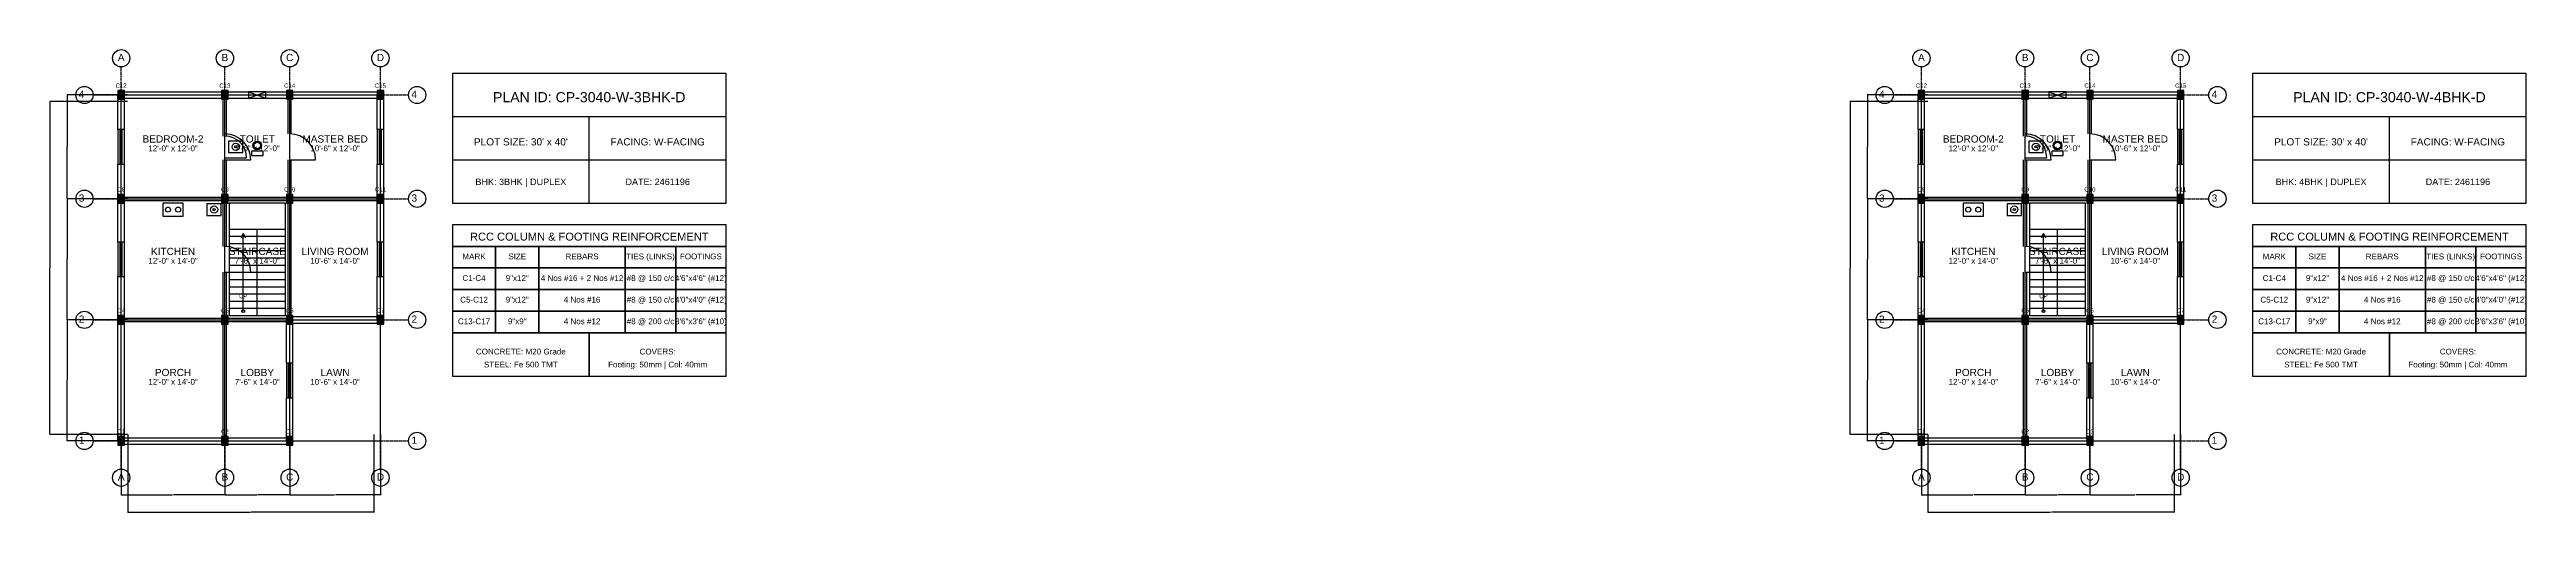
# Model space of a CAD drawing. Header units: inches. Extents: x -134 to 23580, y -99 to 23207.
# Drawn here: x 19900 to 23340, y 2401 to 3043 of the extents above; entities that cross this region are included whole.
import ezdxf
from ezdxf.enums import TextEntityAlignment as Align

# ---------------------------------------------------------------- set-up
doc = ezdxf.new("R2010")
doc.units = ezdxf.units.IN
doc.header["$MEASUREMENT"] = 0
doc.linetypes.add('CENTER', pattern=[2, 1.25, -0.25, 0.25, -0.25])
for name, color, linetype in [('A-COL-HATCH', 251, 'Continuous'), ('A-COLUMN', 1, 'Continuous'), ('A-DIM', 5, 'Continuous'), ('A-DOOR', 30, 'Continuous'), ('A-FIXTURE', 8, 'Continuous'), ('A-STAIR', 6, 'Continuous'), ('A-TEXT', 2, 'Continuous'), ('A-WALL-EXT', 7, 'Continuous'), ('A-WALL-INT', 9, 'Continuous'), ('A-WINDOW', 4, 'Continuous'), ('S-BEAM-FRAMING', 2, 'Continuous'), ('S-BUBBLE', 4, 'Continuous'), ('S-GRID-CENTER', 8, 'CENTER'), ('S-TABLE', 7, 'Continuous'), ('S-TEXT', 3, 'Continuous')]:
    doc.layers.add(name, color=color, linetype=linetype)
doc.styles.get("Standard").update_dxf_attribs({"font": 'arial.ttf'})
doc.dimstyles.get("Standard").update_dxf_attribs({"dimtxt": 0.18, "dimasz": 0.18, "dimexe": 0.18, "dimexo": 0.0625, "dimgap": 0.09, "dimtad": 0, "dimtih": 1, "dimtoh": 1, "dimdec": 4, "dimzin": 0, "dimdsep": 46, "dimtxsty": 'Standard', "dimcen": 0.09, "dimadec": 0, "dimazin": 0, "dimtfac": 1, "dimtdec": 4, "dimtofl": 0, "dimtmove": 0, "dimatfit": 3, "dimfxl": 1, "dimtolj": 1, "dimtzin": 0, "dimarcsym": 0})

# ---------------------------------------------------------------- blocks, each defined once
blk = doc.blocks.new('*D195')
at = {"layer": 'A-DIM', "color": 0, "lineweight": -2, "transparency": 16777216}
for p, q in [((20000, 2508.9), (20000, 2424.8)), ((20144, 2508.9), (20144, 2424.8)), ((20000.2, 2425), (20071.4, 2425)), ((20143.8, 2425), (20072.6, 2425))]:
    blk.add_line(p, q, dxfattribs=at)
at = {"layer": 'A-DIM', "color": 0, "transparency": 16777216}
for points in [[(20000.2, 2425), (20000.2, 2425), (20000, 2425)], [(20143.8, 2425), (20143.8, 2425), (20144, 2425)]]:
    blk.add_solid(points, dxfattribs=at)
at = {"layer": 'Defpoints', "color": 0, "transparency": 16777216}
for p in [(20000, 2509), (20144, 2509), (20144, 2425)]:
    blk.add_point(p, dxfattribs=at)
at = {"layer": 'A-DIM', "color": 0, "transparency": 16777216, "insert": (20072, 2425), "char_height": 0.18, "attachment_point": 5}
blk.add_mtext('\\A1;144.0000', dxfattribs=at)
blk = doc.blocks.new('*D196')
at = {"layer": 'A-DIM', "color": 0, "lineweight": -2, "transparency": 16777216}
for p, q in [((20144, 2508.9), (20144, 2424.8)), ((20234, 2508.9), (20234, 2424.8)), ((20144.2, 2425), (20188.5, 2425)), ((20233.8, 2425), (20189.5, 2425))]:
    blk.add_line(p, q, dxfattribs=at)
at = {"layer": 'A-DIM', "color": 0, "transparency": 16777216}
for points in [[(20144.2, 2425), (20144.2, 2425), (20144, 2425)], [(20233.8, 2425), (20233.8, 2425), (20234, 2425)]]:
    blk.add_solid(points, dxfattribs=at)
at = {"layer": 'Defpoints', "color": 0, "transparency": 16777216}
for p in [(20144, 2509), (20234, 2509), (20234, 2425)]:
    blk.add_point(p, dxfattribs=at)
at = {"layer": 'A-DIM', "color": 0, "transparency": 16777216, "insert": (20189, 2425), "char_height": 0.18, "attachment_point": 5}
blk.add_mtext('\\A1;90.0000', dxfattribs=at)
blk = doc.blocks.new('*D197')
at = {"layer": 'A-DIM', "color": 0, "lineweight": -2, "transparency": 16777216}
for p, q in [((20234, 2508.9), (20234, 2424.8)), ((20360, 2508.9), (20360, 2424.8)), ((20234.2, 2425), (20296.4, 2425)), ((20359.8, 2425), (20297.6, 2425))]:
    blk.add_line(p, q, dxfattribs=at)
at = {"layer": 'A-DIM', "color": 0, "transparency": 16777216}
for points in [[(20234.2, 2425), (20234.2, 2425), (20234, 2425)], [(20359.8, 2425), (20359.8, 2425), (20360, 2425)]]:
    blk.add_solid(points, dxfattribs=at)
at = {"layer": 'Defpoints', "color": 0, "transparency": 16777216}
for p in [(20234, 2509), (20360, 2509), (20360, 2425)]:
    blk.add_point(p, dxfattribs=at)
at = {"layer": 'A-DIM', "color": 0, "transparency": 16777216, "insert": (20297, 2425), "char_height": 0.18, "attachment_point": 5}
blk.add_mtext('\\A1;126.0000', dxfattribs=at)
blk = doc.blocks.new('*D198')
at = {"layer": 'A-DIM', "color": 0, "lineweight": -2, "transparency": 16777216}
for p, q in [((20009, 2508.9), (20009, 2400.8)), ((20351, 2508.9), (20351, 2400.8)), ((20009.2, 2401), (20179.4, 2401)), ((20350.8, 2401), (20180.6, 2401))]:
    blk.add_line(p, q, dxfattribs=at)
at = {"layer": 'A-DIM', "color": 0, "transparency": 16777216}
for points in [[(20009.2, 2401), (20009.2, 2401), (20009, 2401)], [(20350.8, 2401), (20350.8, 2401), (20351, 2401)]]:
    blk.add_solid(points, dxfattribs=at)
at = {"layer": 'Defpoints', "color": 0, "transparency": 16777216}
for p in [(20009, 2509), (20351, 2509), (20351, 2401)]:
    blk.add_point(p, dxfattribs=at)
at = {"layer": 'A-DIM', "color": 0, "transparency": 16777216, "insert": (20180, 2401), "char_height": 0.18, "attachment_point": 5}
blk.add_mtext('\\A1;342.0000', dxfattribs=at)
blk = doc.blocks.new('*D199')
at = {"layer": 'A-DIM', "color": 0, "lineweight": -2, "transparency": 16777216}
for p, q in [((20008.9, 2668), (19924.8, 2668)), ((19925, 2667.8), (19925, 2584.2)), ((19925, 2500.2), (19925, 2583.8)), ((20008.9, 2500), (19924.8, 2500))]:
    blk.add_line(p, q, dxfattribs=at)
at = {"layer": 'A-DIM', "color": 0, "transparency": 16777216}
for points in [[(19925, 2667.8), (19925, 2667.8), (19925, 2668)], [(19925, 2500.2), (19925, 2500.2), (19925, 2500)]]:
    blk.add_solid(points, dxfattribs=at)
at = {"layer": 'Defpoints', "color": 0, "transparency": 16777216}
for p in [(19925, 2668), (20009, 2668), (20009, 2500)]:
    blk.add_point(p, dxfattribs=at)
at = {"layer": 'A-DIM', "color": 0, "transparency": 16777216, "insert": (19925, 2584), "char_height": 0.18, "attachment_point": 5}
blk.add_mtext('\\A1;168.0000', dxfattribs=at)
blk = doc.blocks.new('*D200')
at = {"layer": 'A-DIM', "color": 0, "lineweight": -2, "transparency": 16777216}
for p, q in [((20008.9, 2836), (19924.8, 2836)), ((19925, 2835.8), (19925, 2752.2)), ((19925, 2668.2), (19925, 2751.8)), ((20008.9, 2668), (19924.8, 2668))]:
    blk.add_line(p, q, dxfattribs=at)
at = {"layer": 'A-DIM', "color": 0, "transparency": 16777216}
for points in [[(19925, 2835.8), (19925, 2835.8), (19925, 2836)], [(19925, 2668.2), (19925, 2668.2), (19925, 2668)]]:
    blk.add_solid(points, dxfattribs=at)
at = {"layer": 'Defpoints', "color": 0, "transparency": 16777216}
for p in [(19925, 2836), (20009, 2836), (20009, 2668)]:
    blk.add_point(p, dxfattribs=at)
at = {"layer": 'A-DIM', "color": 0, "transparency": 16777216, "insert": (19925, 2752), "char_height": 0.18, "attachment_point": 5}
blk.add_mtext('\\A1;168.0000', dxfattribs=at)
blk = doc.blocks.new('*D201')
at = {"layer": 'A-DIM', "color": 0, "lineweight": -2, "transparency": 16777216}
for p, q in [((20008.9, 2980), (19924.8, 2980)), ((19925, 2979.8), (19925, 2908.2)), ((19925, 2836.2), (19925, 2907.8)), ((20008.9, 2836), (19924.8, 2836))]:
    blk.add_line(p, q, dxfattribs=at)
at = {"layer": 'A-DIM', "color": 0, "transparency": 16777216}
for points in [[(19925, 2979.8), (19925, 2979.8), (19925, 2980)], [(19925, 2836.2), (19925, 2836.2), (19925, 2836)]]:
    blk.add_solid(points, dxfattribs=at)
at = {"layer": 'Defpoints', "color": 0, "transparency": 16777216}
for p in [(19925, 2980), (20009, 2980), (20009, 2836)]:
    blk.add_point(p, dxfattribs=at)
at = {"layer": 'A-DIM', "color": 0, "transparency": 16777216, "insert": (19925, 2908), "char_height": 0.18, "attachment_point": 5}
blk.add_mtext('\\A1;144.0000', dxfattribs=at)
blk = doc.blocks.new('*D202')
at = {"layer": 'A-DIM', "color": 0, "lineweight": -2, "transparency": 16777216}
for p, q in [((20008.9, 2971), (19900.8, 2971)), ((19901, 2970.8), (19901, 2740.2)), ((19901, 2509.2), (19901, 2739.8)), ((20008.9, 2509), (19900.8, 2509))]:
    blk.add_line(p, q, dxfattribs=at)
at = {"layer": 'A-DIM', "color": 0, "transparency": 16777216}
for points in [[(19901, 2970.8), (19901, 2970.8), (19901, 2971)], [(19901, 2509.2), (19901, 2509.2), (19901, 2509)]]:
    blk.add_solid(points, dxfattribs=at)
at = {"layer": 'Defpoints', "color": 0, "transparency": 16777216}
for p in [(19901, 2971), (20009, 2971), (20009, 2509)]:
    blk.add_point(p, dxfattribs=at)
at = {"layer": 'A-DIM', "color": 0, "transparency": 16777216, "insert": (19901, 2740), "char_height": 0.18, "attachment_point": 5}
blk.add_mtext('\\A1;462.0000', dxfattribs=at)
blk = doc.blocks.new('*D203')
at = {"layer": 'A-DIM', "color": 0, "lineweight": -2, "transparency": 16777216}
for p, q in [((22500, 2508.9), (22500, 2424.8)), ((22644, 2508.9), (22644, 2424.8)), ((22500.2, 2425), (22571.4, 2425)), ((22643.8, 2425), (22572.6, 2425))]:
    blk.add_line(p, q, dxfattribs=at)
at = {"layer": 'A-DIM', "color": 0, "transparency": 16777216}
for points in [[(22500.2, 2425), (22500.2, 2425), (22500, 2425)], [(22643.8, 2425), (22643.8, 2425), (22644, 2425)]]:
    blk.add_solid(points, dxfattribs=at)
at = {"layer": 'Defpoints', "color": 0, "transparency": 16777216}
for p in [(22500, 2509), (22644, 2509), (22644, 2425)]:
    blk.add_point(p, dxfattribs=at)
at = {"layer": 'A-DIM', "color": 0, "transparency": 16777216, "insert": (22572, 2425), "char_height": 0.18, "attachment_point": 5}
blk.add_mtext('\\A1;144.0000', dxfattribs=at)
blk = doc.blocks.new('*D204')
at = {"layer": 'A-DIM', "color": 0, "lineweight": -2, "transparency": 16777216}
for p, q in [((22644, 2508.9), (22644, 2424.8)), ((22734, 2508.9), (22734, 2424.8)), ((22644.2, 2425), (22688.5, 2425)), ((22733.8, 2425), (22689.5, 2425))]:
    blk.add_line(p, q, dxfattribs=at)
at = {"layer": 'A-DIM', "color": 0, "transparency": 16777216}
for points in [[(22644.2, 2425), (22644.2, 2425), (22644, 2425)], [(22733.8, 2425), (22733.8, 2425), (22734, 2425)]]:
    blk.add_solid(points, dxfattribs=at)
at = {"layer": 'Defpoints', "color": 0, "transparency": 16777216}
for p in [(22644, 2509), (22734, 2509), (22734, 2425)]:
    blk.add_point(p, dxfattribs=at)
at = {"layer": 'A-DIM', "color": 0, "transparency": 16777216, "insert": (22689, 2425), "char_height": 0.18, "attachment_point": 5}
blk.add_mtext('\\A1;90.0000', dxfattribs=at)
blk = doc.blocks.new('*D205')
at = {"layer": 'A-DIM', "color": 0, "lineweight": -2, "transparency": 16777216}
for p, q in [((22734, 2508.9), (22734, 2424.8)), ((22860, 2508.9), (22860, 2424.8)), ((22734.2, 2425), (22796.4, 2425)), ((22859.8, 2425), (22797.6, 2425))]:
    blk.add_line(p, q, dxfattribs=at)
at = {"layer": 'A-DIM', "color": 0, "transparency": 16777216}
for points in [[(22734.2, 2425), (22734.2, 2425), (22734, 2425)], [(22859.8, 2425), (22859.8, 2425), (22860, 2425)]]:
    blk.add_solid(points, dxfattribs=at)
at = {"layer": 'Defpoints', "color": 0, "transparency": 16777216}
for p in [(22734, 2509), (22860, 2509), (22860, 2425)]:
    blk.add_point(p, dxfattribs=at)
at = {"layer": 'A-DIM', "color": 0, "transparency": 16777216, "insert": (22797, 2425), "char_height": 0.18, "attachment_point": 5}
blk.add_mtext('\\A1;126.0000', dxfattribs=at)
blk = doc.blocks.new('*D206')
at = {"layer": 'A-DIM', "color": 0, "lineweight": -2, "transparency": 16777216}
for p, q in [((22509, 2508.9), (22509, 2400.8)), ((22851, 2508.9), (22851, 2400.8)), ((22509.2, 2401), (22679.4, 2401)), ((22850.8, 2401), (22680.6, 2401))]:
    blk.add_line(p, q, dxfattribs=at)
at = {"layer": 'A-DIM', "color": 0, "transparency": 16777216}
for points in [[(22509.2, 2401), (22509.2, 2401), (22509, 2401)], [(22850.8, 2401), (22850.8, 2401), (22851, 2401)]]:
    blk.add_solid(points, dxfattribs=at)
at = {"layer": 'Defpoints', "color": 0, "transparency": 16777216}
for p in [(22509, 2509), (22851, 2509), (22851, 2401)]:
    blk.add_point(p, dxfattribs=at)
at = {"layer": 'A-DIM', "color": 0, "transparency": 16777216, "insert": (22680, 2401), "char_height": 0.18, "attachment_point": 5}
blk.add_mtext('\\A1;342.0000', dxfattribs=at)
blk = doc.blocks.new('*D207')
at = {"layer": 'A-DIM', "color": 0, "lineweight": -2, "transparency": 16777216}
for p, q in [((22508.9, 2668), (22424.8, 2668)), ((22425, 2667.8), (22425, 2584.2)), ((22425, 2500.2), (22425, 2583.8)), ((22508.9, 2500), (22424.8, 2500))]:
    blk.add_line(p, q, dxfattribs=at)
at = {"layer": 'A-DIM', "color": 0, "transparency": 16777216}
for points in [[(22425, 2667.8), (22425, 2667.8), (22425, 2668)], [(22425, 2500.2), (22425, 2500.2), (22425, 2500)]]:
    blk.add_solid(points, dxfattribs=at)
at = {"layer": 'Defpoints', "color": 0, "transparency": 16777216}
for p in [(22425, 2668), (22509, 2668), (22509, 2500)]:
    blk.add_point(p, dxfattribs=at)
at = {"layer": 'A-DIM', "color": 0, "transparency": 16777216, "insert": (22425, 2584), "char_height": 0.18, "attachment_point": 5}
blk.add_mtext('\\A1;168.0000', dxfattribs=at)
blk = doc.blocks.new('*D208')
at = {"layer": 'A-DIM', "color": 0, "lineweight": -2, "transparency": 16777216}
for p, q in [((22508.9, 2836), (22424.8, 2836)), ((22425, 2835.8), (22425, 2752.2)), ((22425, 2668.2), (22425, 2751.8)), ((22508.9, 2668), (22424.8, 2668))]:
    blk.add_line(p, q, dxfattribs=at)
at = {"layer": 'A-DIM', "color": 0, "transparency": 16777216}
for points in [[(22425, 2835.8), (22425, 2835.8), (22425, 2836)], [(22425, 2668.2), (22425, 2668.2), (22425, 2668)]]:
    blk.add_solid(points, dxfattribs=at)
at = {"layer": 'Defpoints', "color": 0, "transparency": 16777216}
for p in [(22425, 2836), (22509, 2836), (22509, 2668)]:
    blk.add_point(p, dxfattribs=at)
at = {"layer": 'A-DIM', "color": 0, "transparency": 16777216, "insert": (22425, 2752), "char_height": 0.18, "attachment_point": 5}
blk.add_mtext('\\A1;168.0000', dxfattribs=at)
blk = doc.blocks.new('*D209')
at = {"layer": 'A-DIM', "color": 0, "lineweight": -2, "transparency": 16777216}
for p, q in [((22508.9, 2980), (22424.8, 2980)), ((22425, 2979.8), (22425, 2908.2)), ((22425, 2836.2), (22425, 2907.8)), ((22508.9, 2836), (22424.8, 2836))]:
    blk.add_line(p, q, dxfattribs=at)
at = {"layer": 'A-DIM', "color": 0, "transparency": 16777216}
for points in [[(22425, 2979.8), (22425, 2979.8), (22425, 2980)], [(22425, 2836.2), (22425, 2836.2), (22425, 2836)]]:
    blk.add_solid(points, dxfattribs=at)
at = {"layer": 'Defpoints', "color": 0, "transparency": 16777216}
for p in [(22425, 2980), (22509, 2980), (22509, 2836)]:
    blk.add_point(p, dxfattribs=at)
at = {"layer": 'A-DIM', "color": 0, "transparency": 16777216, "insert": (22425, 2908), "char_height": 0.18, "attachment_point": 5}
blk.add_mtext('\\A1;144.0000', dxfattribs=at)
blk = doc.blocks.new('*D210')
at = {"layer": 'A-DIM', "color": 0, "lineweight": -2, "transparency": 16777216}
for p, q in [((22508.9, 2971), (22400.8, 2971)), ((22401, 2970.8), (22401, 2740.2)), ((22401, 2509.2), (22401, 2739.8)), ((22508.9, 2509), (22400.8, 2509))]:
    blk.add_line(p, q, dxfattribs=at)
at = {"layer": 'A-DIM', "color": 0, "transparency": 16777216}
for points in [[(22401, 2970.8), (22401, 2970.8), (22401, 2971)], [(22401, 2509.2), (22401, 2509.2), (22401, 2509)]]:
    blk.add_solid(points, dxfattribs=at)
at = {"layer": 'Defpoints', "color": 0, "transparency": 16777216}
for p in [(22401, 2971), (22509, 2971), (22509, 2509)]:
    blk.add_point(p, dxfattribs=at)
at = {"layer": 'A-DIM', "color": 0, "transparency": 16777216, "insert": (22401, 2740), "char_height": 0.18, "attachment_point": 5}
blk.add_mtext('\\A1;462.0000', dxfattribs=at)

msp = doc.modelspace()

# ---------------------------------------------------------------- linework, layer by layer
at = {"layer": 'A-COL-HATCH'}
for points in [[(19995.5, 2974), (20004.5, 2974), (19995.5, 2986), (20004.5, 2986)], [(20139.5, 2974), (20148.5, 2974), (20139.5, 2986), (20148.5, 2986)], [(20229.5, 2974), (20238.5, 2974), (20229.5, 2986), (20238.5, 2986)], [(20355.5, 2974), (20364.5, 2974), (20355.5, 2986), (20364.5, 2986)], [(22495.5, 2974), (22504.5, 2974), (22495.5, 2986), (22504.5, 2986)], [(22639.5, 2974), (22648.5, 2974), (22639.5, 2986), (22648.5, 2986)], [(22729.5, 2974), (22738.5, 2974), (22729.5, 2986), (22738.5, 2986)], [(22855.5, 2974), (22864.5, 2974), (22855.5, 2986), (22864.5, 2986)], [(19995.5, 2830), (20004.5, 2830), (19995.5, 2842), (20004.5, 2842)], [(20139.5, 2830), (20148.5, 2830), (20139.5, 2842), (20148.5, 2842)], [(20229.5, 2830), (20238.5, 2830), (20229.5, 2842), (20238.5, 2842)], [(20355.5, 2830), (20364.5, 2830), (20355.5, 2842), (20364.5, 2842)], [(22495.5, 2830), (22504.5, 2830), (22495.5, 2842), (22504.5, 2842)], [(22639.5, 2830), (22648.5, 2830), (22639.5, 2842), (22648.5, 2842)], [(22729.5, 2830), (22738.5, 2830), (22729.5, 2842), (22738.5, 2842)], [(22855.5, 2830), (22864.5, 2830), (22855.5, 2842), (22864.5, 2842)], [(19995.5, 2662), (20004.5, 2662), (19995.5, 2674), (20004.5, 2674)], [(20139.5, 2662), (20148.5, 2662), (20139.5, 2674), (20148.5, 2674)], [(20229.5, 2662), (20238.5, 2662), (20229.5, 2674), (20238.5, 2674)], [(20355.5, 2662), (20364.5, 2662), (20355.5, 2674), (20364.5, 2674)], [(22495.5, 2662), (22504.5, 2662), (22495.5, 2674), (22504.5, 2674)], [(22639.5, 2662), (22648.5, 2662), (22639.5, 2674), (22648.5, 2674)], [(22729.5, 2662), (22738.5, 2662), (22729.5, 2674), (22738.5, 2674)], [(22855.5, 2662), (22864.5, 2662), (22855.5, 2674), (22864.5, 2674)], [(19995.5, 2494), (20004.5, 2494), (19995.5, 2506), (20004.5, 2506)], [(20139.5, 2494), (20148.5, 2494), (20139.5, 2506), (20148.5, 2506)], [(20229.5, 2494), (20238.5, 2494), (20229.5, 2506), (20238.5, 2506)], [(22495.5, 2494), (22504.5, 2494), (22495.5, 2506), (22504.5, 2506)], [(22639.5, 2494), (22648.5, 2494), (22639.5, 2506), (22648.5, 2506)], [(22729.5, 2494), (22738.5, 2494), (22729.5, 2506), (22738.5, 2506)]]:
    msp.add_solid(points, dxfattribs=at)
at = {"layer": 'A-COLUMN'}
for points in [[(19995.5, 2974), (20004.5, 2974), (20004.5, 2986), (19995.5, 2986)], [(20139.5, 2974), (20148.5, 2974), (20148.5, 2986), (20139.5, 2986)], [(20229.5, 2974), (20238.5, 2974), (20238.5, 2986), (20229.5, 2986)], [(20355.5, 2974), (20364.5, 2974), (20364.5, 2986), (20355.5, 2986)], [(22495.5, 2974), (22504.5, 2974), (22504.5, 2986), (22495.5, 2986)], [(22639.5, 2974), (22648.5, 2974), (22648.5, 2986), (22639.5, 2986)], [(22729.5, 2974), (22738.5, 2974), (22738.5, 2986), (22729.5, 2986)], [(22855.5, 2974), (22864.5, 2974), (22864.5, 2986), (22855.5, 2986)], [(19995.5, 2830), (20004.5, 2830), (20004.5, 2842), (19995.5, 2842)], [(20139.5, 2830), (20148.5, 2830), (20148.5, 2842), (20139.5, 2842)], [(20229.5, 2830), (20238.5, 2830), (20238.5, 2842), (20229.5, 2842)], [(20355.5, 2830), (20364.5, 2830), (20364.5, 2842), (20355.5, 2842)], [(22495.5, 2830), (22504.5, 2830), (22504.5, 2842), (22495.5, 2842)], [(22639.5, 2830), (22648.5, 2830), (22648.5, 2842), (22639.5, 2842)], [(22729.5, 2830), (22738.5, 2830), (22738.5, 2842), (22729.5, 2842)], [(22855.5, 2830), (22864.5, 2830), (22864.5, 2842), (22855.5, 2842)], [(19995.5, 2662), (20004.5, 2662), (20004.5, 2674), (19995.5, 2674)], [(20139.5, 2662), (20148.5, 2662), (20148.5, 2674), (20139.5, 2674)], [(20229.5, 2662), (20238.5, 2662), (20238.5, 2674), (20229.5, 2674)], [(20355.5, 2662), (20364.5, 2662), (20364.5, 2674), (20355.5, 2674)], [(22495.5, 2662), (22504.5, 2662), (22504.5, 2674), (22495.5, 2674)], [(22639.5, 2662), (22648.5, 2662), (22648.5, 2674), (22639.5, 2674)], [(22729.5, 2662), (22738.5, 2662), (22738.5, 2674), (22729.5, 2674)], [(22855.5, 2662), (22864.5, 2662), (22864.5, 2674), (22855.5, 2674)], [(19995.5, 2494), (20004.5, 2494), (20004.5, 2506), (19995.5, 2506)], [(20139.5, 2494), (20148.5, 2494), (20148.5, 2506), (20139.5, 2506)], [(20229.5, 2494), (20238.5, 2494), (20238.5, 2506), (20229.5, 2506)], [(22495.5, 2494), (22504.5, 2494), (22504.5, 2506), (22495.5, 2506)], [(22639.5, 2494), (22648.5, 2494), (22648.5, 2506), (22639.5, 2506)], [(22729.5, 2494), (22738.5, 2494), (22738.5, 2506), (22729.5, 2506)]]:
    msp.add_lwpolyline(points, close=True, dxfattribs=at)
at = {"layer": 'A-DOOR'}
for p, q in [((20144, 2893), (20174, 2893)), ((20144, 2890), (20180, 2890)), ((20234, 2890), (20270, 2890)), ((22644, 2893), (22674, 2893)), ((22644, 2890), (22680, 2890)), ((22734, 2890), (22770, 2890)), ((20144, 2734), (20180, 2734)), ((22644, 2734), (22680, 2734))]:
    msp.add_line(p, q, dxfattribs=at)
for centre, radius in [((20144, 2890), 36), ((20234, 2890), 36), ((22644, 2890), 36), ((22734, 2890), 36), ((20144, 2893), 30), ((22644, 2893), 30), ((20144, 2734), 36), ((22644, 2734), 36)]:
    msp.add_arc(centre, radius, 0, 90, dxfattribs=at)
at = {"layer": 'A-FIXTURE'}
for points in [[(20149, 2900), (20169, 2900), (20169, 2916), (20149, 2916)], [(20181, 2896), (20197, 2896), (20197, 2902), (20181, 2902)], [(22649, 2900), (22669, 2900), (22669, 2916), (22649, 2916)], [(22681, 2896), (22697, 2896), (22697, 2902), (22681, 2902)], [(20058, 2812), (20086, 2812), (20086, 2830), (20058, 2830)], [(20119, 2813), (20139, 2813), (20139, 2829), (20119, 2829)], [(22558, 2812), (22586, 2812), (22586, 2830), (22558, 2830)], [(22619, 2813), (22639, 2813), (22639, 2829), (22619, 2829)]]:
    msp.add_lwpolyline(points, close=True, dxfattribs=at)
for centre, radius in [((20159, 2908), 5), ((20159, 2908), 1.5), ((20189, 2910), 6), ((20189, 2910), 4.5), ((22659, 2908), 5), ((22659, 2908), 1.5), ((22689, 2910), 6), ((22689, 2910), 4.5), ((20065, 2821), 3.5), ((20079, 2821), 3.5), ((20129, 2821), 5), ((20129, 2821), 1.5), ((22565, 2821), 3.5), ((22579, 2821), 3.5), ((22629, 2821), 5), ((22629, 2821), 1.5)]:
    msp.add_circle(centre, radius, dxfattribs=at)
at = {"layer": 'A-STAIR'}
for p, q in [((20150, 2794), (20228, 2794)), ((20169.5, 2788), (20166.5, 2782)), ((20169.5, 2680), (20169.5, 2788)), ((20169.5, 2788), (20172.5, 2782)), ((20189, 2674), (20189, 2794)), ((22650, 2794), (22728, 2794)), ((22669.5, 2788), (22666.5, 2782)), ((22669.5, 2680), (22669.5, 2788)), ((22669.5, 2788), (22672.5, 2782)), ((22689, 2674), (22689, 2794)), ((20150, 2784), (20189, 2784)), ((20150, 2774), (20189, 2774)), ((20150, 2764), (20189, 2764)), ((20150, 2754), (20189, 2754)), ((20189, 2784), (20228, 2784)), ((20189, 2774), (20228, 2774)), ((20189, 2764), (20228, 2764)), ((20189, 2754), (20228, 2754)), ((22650, 2784), (22689, 2784)), ((22650, 2774), (22689, 2774)), ((22650, 2764), (22689, 2764)), ((22650, 2754), (22689, 2754)), ((22689, 2784), (22728, 2784)), ((22689, 2774), (22728, 2774)), ((22689, 2764), (22728, 2764)), ((22689, 2754), (22728, 2754)), ((20150, 2744), (20189, 2744)), ((20150, 2734), (20189, 2734)), ((20150, 2724), (20189, 2724)), ((20189, 2744), (20228, 2744)), ((20189, 2734), (20228, 2734)), ((20189, 2724), (20228, 2724)), ((22650, 2744), (22689, 2744)), ((22650, 2734), (22689, 2734)), ((22650, 2724), (22689, 2724)), ((22689, 2744), (22728, 2744)), ((22689, 2734), (22728, 2734)), ((22689, 2724), (22728, 2724)), ((20150, 2714), (20189, 2714)), ((20150, 2704), (20189, 2704)), ((20150, 2694), (20189, 2694)), ((20150, 2684), (20189, 2684)), ((20189, 2714), (20228, 2714)), ((20189, 2704), (20228, 2704)), ((20189, 2694), (20228, 2694)), ((20189, 2684), (20228, 2684)), ((22650, 2714), (22689, 2714)), ((22650, 2704), (22689, 2704)), ((22650, 2694), (22689, 2694)), ((22650, 2684), (22689, 2684)), ((22689, 2714), (22728, 2714)), ((22689, 2704), (22728, 2704)), ((22689, 2694), (22728, 2694)), ((22689, 2684), (22728, 2684))]:
    msp.add_line(p, q, dxfattribs=at)
for points in [[(20150, 2674), (20228, 2674), (20228, 2830), (20150, 2830)], [(22650, 2674), (22728, 2674), (22728, 2830), (22650, 2830)]]:
    msp.add_lwpolyline(points, close=True, dxfattribs=at)
for centre in [(20169.5, 2680), (22669.5, 2680)]:
    msp.add_circle(centre, 2, dxfattribs=at)
at = {"layer": 'A-WALL-EXT'}
for p, q in [((19995.5, 2932), (19995.5, 2980)), ((20000, 2984.5), (20144, 2984.5)), ((20000, 2975.5), (20144, 2975.5)), ((20004.5, 2932), (20004.5, 2980)), ((20144, 2984.5), (20177, 2984.5)), ((20144, 2975.5), (20177, 2975.5)), ((20201, 2984.5), (20234, 2984.5)), ((20201, 2975.5), (20234, 2975.5)), ((20234, 2984.5), (20360, 2984.5)), ((20234, 2975.5), (20360, 2975.5)), ((20355.5, 2932), (20355.5, 2980)), ((20364.5, 2932), (20364.5, 2980)), ((22495.5, 2932), (22495.5, 2980)), ((22500, 2984.5), (22644, 2984.5)), ((22500, 2975.5), (22644, 2975.5)), ((22504.5, 2932), (22504.5, 2980)), ((22644, 2984.5), (22677, 2984.5)), ((22644, 2975.5), (22677, 2975.5)), ((22701, 2984.5), (22734, 2984.5)), ((22701, 2975.5), (22734, 2975.5)), ((22734, 2984.5), (22860, 2984.5)), ((22734, 2975.5), (22860, 2975.5)), ((22855.5, 2932), (22855.5, 2980)), ((22864.5, 2932), (22864.5, 2980)), ((20460, 2950), (20840, 2950)), ((20650, 2830), (20650, 2950)), ((22960, 2950), (23340, 2950)), ((23150, 2830), (23150, 2950)), ((20460, 2890), (20840, 2890)), ((22960, 2890), (23340, 2890)), ((19995.5, 2836), (19995.5, 2884)), ((20004.5, 2836), (20004.5, 2884)), ((20355.5, 2836), (20355.5, 2884)), ((20364.5, 2836), (20364.5, 2884)), ((22495.5, 2836), (22495.5, 2884)), ((22504.5, 2836), (22504.5, 2884)), ((22855.5, 2836), (22855.5, 2884)), ((22864.5, 2836), (22864.5, 2884)), ((19995.5, 2776), (19995.5, 2836)), ((20004.5, 2776), (20004.5, 2836)), ((20355.5, 2776), (20355.5, 2836)), ((20364.5, 2776), (20364.5, 2836)), ((22495.5, 2776), (22495.5, 2836)), ((22504.5, 2776), (22504.5, 2836)), ((22855.5, 2776), (22855.5, 2836)), ((22864.5, 2776), (22864.5, 2836)), ((19995.5, 2668), (19995.5, 2728)), ((20004.5, 2668), (20004.5, 2728)), ((20355.5, 2668), (20355.5, 2728)), ((20364.5, 2668), (20364.5, 2728)), ((22495.5, 2668), (22495.5, 2728)), ((22504.5, 2668), (22504.5, 2728)), ((22855.5, 2668), (22855.5, 2728)), ((22864.5, 2668), (22864.5, 2728)), ((19995.5, 2500), (19995.5, 2668)), ((20004.5, 2500), (20004.5, 2668)), ((20229.5, 2608), (20229.5, 2668)), ((20234, 2672.5), (20360, 2672.5)), ((20234, 2663.5), (20360, 2663.5)), ((20238.5, 2608), (20238.5, 2668)), ((22495.5, 2500), (22495.5, 2668)), ((22504.5, 2500), (22504.5, 2668)), ((22729.5, 2608), (22729.5, 2668)), ((22734, 2672.5), (22860, 2672.5)), ((22734, 2663.5), (22860, 2663.5)), ((22738.5, 2608), (22738.5, 2668)), ((20229.5, 2500), (20229.5, 2560)), ((20238.5, 2500), (20238.5, 2560)), ((22729.5, 2500), (22729.5, 2560)), ((22738.5, 2500), (22738.5, 2560)), ((20000, 2504.5), (20144, 2504.5)), ((20000, 2495.5), (20144, 2495.5)), ((20144, 2504.5), (20234, 2504.5)), ((20144, 2495.5), (20234, 2495.5)), ((22500, 2504.5), (22644, 2504.5)), ((22500, 2495.5), (22644, 2495.5)), ((22644, 2504.5), (22734, 2504.5)), ((22644, 2495.5), (22734, 2495.5))]:
    msp.add_line(p, q, dxfattribs=at)
for points in [[(20460, 2830), (20840, 2830), (20840, 3010), (20460, 3010)], [(22960, 2830), (23340, 2830), (23340, 3010), (22960, 3010)]]:
    msp.add_lwpolyline(points, close=True, dxfattribs=at)
at = {"layer": 'A-WALL-INT'}
for p, q in [((20141.75, 2923), (20141.75, 2980)), ((20146.25, 2923), (20146.25, 2980)), ((20231.75, 2926), (20231.75, 2980)), ((20236.25, 2926), (20236.25, 2980)), ((22641.75, 2923), (22641.75, 2980)), ((22646.25, 2923), (22646.25, 2980)), ((22731.75, 2926), (22731.75, 2980)), ((22736.25, 2926), (22736.25, 2980)), ((20141.75, 2836), (20141.75, 2890)), ((20146.25, 2836), (20146.25, 2890)), ((20231.75, 2836), (20231.75, 2890)), ((20236.25, 2836), (20236.25, 2890)), ((22641.75, 2836), (22641.75, 2890)), ((22646.25, 2836), (22646.25, 2890)), ((22731.75, 2836), (22731.75, 2890)), ((22736.25, 2836), (22736.25, 2890)), ((20000, 2838.25), (20144, 2838.25)), ((20000, 2833.75), (20144, 2833.75)), ((20141.75, 2770), (20141.75, 2836)), ((20144, 2838.25), (20234, 2838.25)), ((20144, 2833.75), (20234, 2833.75)), ((20146.25, 2770), (20146.25, 2836)), ((20231.75, 2668), (20231.75, 2836)), ((20234, 2838.25), (20360, 2838.25)), ((20234, 2833.75), (20360, 2833.75)), ((20236.25, 2668), (20236.25, 2836)), ((22500, 2838.25), (22644, 2838.25)), ((22500, 2833.75), (22644, 2833.75)), ((22641.75, 2770), (22641.75, 2836)), ((22644, 2838.25), (22734, 2838.25)), ((22644, 2833.75), (22734, 2833.75)), ((22646.25, 2770), (22646.25, 2836)), ((22731.75, 2668), (22731.75, 2836)), ((22734, 2838.25), (22860, 2838.25)), ((22734, 2833.75), (22860, 2833.75)), ((22736.25, 2668), (22736.25, 2836)), ((20141.75, 2668), (20141.75, 2734)), ((20146.25, 2668), (20146.25, 2734)), ((22641.75, 2668), (22641.75, 2734)), ((22646.25, 2668), (22646.25, 2734)), ((20000, 2670.25), (20144, 2670.25)), ((20000, 2665.75), (20144, 2665.75)), ((20141.75, 2500), (20141.75, 2668)), ((20144, 2670.25), (20234, 2670.25)), ((20144, 2665.75), (20234, 2665.75)), ((20146.25, 2500), (20146.25, 2668)), ((22500, 2670.25), (22644, 2670.25)), ((22500, 2665.75), (22644, 2665.75)), ((22641.75, 2500), (22641.75, 2668)), ((22644, 2670.25), (22734, 2670.25)), ((22644, 2665.75), (22734, 2665.75)), ((22646.25, 2500), (22646.25, 2668))]:
    msp.add_line(p, q, dxfattribs=at)
at = {"layer": 'A-WINDOW'}
for p, q in [((20177, 2975.5), (20201, 2984.5)), ((20177, 2984.5), (20201, 2975.5)), ((22677, 2975.5), (22701, 2984.5)), ((22677, 2984.5), (22701, 2975.5)), ((19998.5, 2884), (19998.5, 2932)), ((20001.5, 2884), (20001.5, 2932)), ((20358.5, 2884), (20358.5, 2932)), ((20361.5, 2884), (20361.5, 2932)), ((22498.5, 2884), (22498.5, 2932)), ((22501.5, 2884), (22501.5, 2932)), ((22858.5, 2884), (22858.5, 2932)), ((22861.5, 2884), (22861.5, 2932)), ((19998.5, 2728), (19998.5, 2776)), ((20001.5, 2728), (20001.5, 2776)), ((20358.5, 2728), (20358.5, 2776)), ((20361.5, 2728), (20361.5, 2776)), ((22498.5, 2728), (22498.5, 2776)), ((22501.5, 2728), (22501.5, 2776)), ((22858.5, 2728), (22858.5, 2776)), ((22861.5, 2728), (22861.5, 2776)), ((20232.5, 2560), (20232.5, 2608)), ((20235.5, 2560), (20235.5, 2608)), ((22732.5, 2560), (22732.5, 2608)), ((22735.5, 2560), (22735.5, 2608))]:
    msp.add_line(p, q, dxfattribs=at)
for points in [[(20177, 2975.5), (20201, 2975.5), (20201, 2984.5), (20177, 2984.5)], [(22677, 2975.5), (22701, 2975.5), (22701, 2984.5), (22677, 2984.5)], [(19995.5, 2884), (20004.5, 2884), (20004.5, 2932), (19995.5, 2932)], [(20355.5, 2884), (20364.5, 2884), (20364.5, 2932), (20355.5, 2932)], [(22495.5, 2884), (22504.5, 2884), (22504.5, 2932), (22495.5, 2932)], [(22855.5, 2884), (22864.5, 2884), (22864.5, 2932), (22855.5, 2932)], [(19995.5, 2728), (20004.5, 2728), (20004.5, 2776), (19995.5, 2776)], [(20355.5, 2728), (20364.5, 2728), (20364.5, 2776), (20355.5, 2776)], [(22495.5, 2728), (22504.5, 2728), (22504.5, 2776), (22495.5, 2776)], [(22855.5, 2728), (22864.5, 2728), (22864.5, 2776), (22855.5, 2776)], [(20229.5, 2560), (20238.5, 2560), (20238.5, 2608), (20229.5, 2608)], [(22729.5, 2560), (22738.5, 2560), (22738.5, 2608), (22729.5, 2608)]]:
    msp.add_lwpolyline(points, close=True, dxfattribs=at)
at = {"layer": 'S-BEAM-FRAMING'}
for p, q in [((20000, 2500), (20000, 2980)), ((20000, 2980), (20360, 2980)), ((20144, 2500), (20144, 2980)), ((20234, 2500), (20234, 2980)), ((20360, 2500), (20360, 2980)), ((22500, 2500), (22500, 2980)), ((22500, 2980), (22860, 2980)), ((22644, 2500), (22644, 2980)), ((22734, 2500), (22734, 2980)), ((22860, 2500), (22860, 2980)), ((20000, 2836), (20360, 2836)), ((22500, 2836), (22860, 2836)), ((20000, 2668), (20360, 2668)), ((22500, 2668), (22860, 2668)), ((20000, 2500), (20360, 2500)), ((22500, 2500), (22860, 2500))]:
    msp.add_line(p, q, dxfattribs=at)
at = {"layer": 'S-BUBBLE'}
for centre in [(20000, 3031), (20144, 3031), (20234, 3031), (20360, 3031), (22500, 3031), (22644, 3031), (22734, 3031), (22860, 3031), (19949, 2980), (20411, 2980), (22449, 2980), (22911, 2980), (19949, 2836), (20411, 2836), (22449, 2836), (22911, 2836), (19949, 2668), (20411, 2668), (22449, 2668), (22911, 2668), (19949, 2500), (20411, 2500), (22449, 2500), (22911, 2500), (20000, 2449), (20144, 2449), (20234, 2449), (20360, 2449), (22500, 2449), (22644, 2449), (22734, 2449), (22860, 2449)]:
    msp.add_circle(centre, 12, dxfattribs=at)
at = {"layer": 'S-GRID-CENTER'}
for p, q in [((20000, 2461), (20000, 3019)), ((20144, 2461), (20144, 3019)), ((20234, 2461), (20234, 3019)), ((20360, 2461), (20360, 3019)), ((22500, 2461), (22500, 3019)), ((22644, 2461), (22644, 3019)), ((22734, 2461), (22734, 3019)), ((22860, 2461), (22860, 3019)), ((19961, 2980), (20399, 2980)), ((22461, 2980), (22899, 2980)), ((19961, 2836), (20399, 2836)), ((22461, 2836), (22899, 2836)), ((19961, 2668), (20399, 2668)), ((22461, 2668), (22899, 2668)), ((19961, 2500), (20399, 2500)), ((22461, 2500), (22899, 2500))]:
    msp.add_line(p, q, dxfattribs=at)
at = {"layer": 'S-TABLE'}
for points in [[(20460, 2770), (20840, 2770), (20840, 2800), (20460, 2800)], [(22960, 2770), (23340, 2770), (23340, 2800), (22960, 2800)], [(20460, 2740), (20520, 2740), (20520, 2770), (20460, 2770)], [(20520, 2740), (20580, 2740), (20580, 2770), (20520, 2770)], [(20580, 2740), (20700, 2740), (20700, 2770), (20580, 2770)], [(20700, 2740), (20770, 2740), (20770, 2770), (20700, 2770)], [(20770, 2740), (20840, 2740), (20840, 2770), (20770, 2770)], [(22960, 2740), (23020, 2740), (23020, 2770), (22960, 2770)], [(23020, 2740), (23080, 2740), (23080, 2770), (23020, 2770)], [(23080, 2740), (23200, 2740), (23200, 2770), (23080, 2770)], [(23200, 2740), (23270, 2740), (23270, 2770), (23200, 2770)], [(23270, 2740), (23340, 2740), (23340, 2770), (23270, 2770)], [(20460, 2710), (20520, 2710), (20520, 2740), (20460, 2740)], [(20520, 2710), (20580, 2710), (20580, 2740), (20520, 2740)], [(20580, 2710), (20700, 2710), (20700, 2740), (20580, 2740)], [(20700, 2710), (20770, 2710), (20770, 2740), (20700, 2740)], [(20770, 2710), (20840, 2710), (20840, 2740), (20770, 2740)], [(22960, 2710), (23020, 2710), (23020, 2740), (22960, 2740)], [(23020, 2710), (23080, 2710), (23080, 2740), (23020, 2740)], [(23080, 2710), (23200, 2710), (23200, 2740), (23080, 2740)], [(23200, 2710), (23270, 2710), (23270, 2740), (23200, 2740)], [(23270, 2710), (23340, 2710), (23340, 2740), (23270, 2740)], [(20460, 2680), (20520, 2680), (20520, 2710), (20460, 2710)], [(20520, 2680), (20580, 2680), (20580, 2710), (20520, 2710)], [(20580, 2680), (20700, 2680), (20700, 2710), (20580, 2710)], [(20700, 2680), (20770, 2680), (20770, 2710), (20700, 2710)], [(20770, 2680), (20840, 2680), (20840, 2710), (20770, 2710)], [(22960, 2680), (23020, 2680), (23020, 2710), (22960, 2710)], [(23020, 2680), (23080, 2680), (23080, 2710), (23020, 2710)], [(23080, 2680), (23200, 2680), (23200, 2710), (23080, 2710)], [(23200, 2680), (23270, 2680), (23270, 2710), (23200, 2710)], [(23270, 2680), (23340, 2680), (23340, 2710), (23270, 2710)], [(20460, 2650), (20520, 2650), (20520, 2680), (20460, 2680)], [(20460, 2590), (20650, 2590), (20650, 2650), (20460, 2650)], [(20520, 2650), (20580, 2650), (20580, 2680), (20520, 2680)], [(20580, 2650), (20700, 2650), (20700, 2680), (20580, 2680)], [(20650, 2590), (20840, 2590), (20840, 2650), (20650, 2650)], [(20700, 2650), (20770, 2650), (20770, 2680), (20700, 2680)], [(20770, 2650), (20840, 2650), (20840, 2680), (20770, 2680)], [(22960, 2650), (23020, 2650), (23020, 2680), (22960, 2680)], [(22960, 2590), (23150, 2590), (23150, 2650), (22960, 2650)], [(23020, 2650), (23080, 2650), (23080, 2680), (23020, 2680)], [(23080, 2650), (23200, 2650), (23200, 2680), (23080, 2680)], [(23150, 2590), (23340, 2590), (23340, 2650), (23150, 2650)], [(23200, 2650), (23270, 2650), (23270, 2680), (23200, 2680)], [(23270, 2650), (23340, 2650), (23340, 2680), (23270, 2680)]]:
    msp.add_lwpolyline(points, close=True, dxfattribs=at)

# ---------------------------------------------------------------- texts
at = {"layer": 'A-TEXT'}
for s, height, p in [('C12', 6, (20000, 2990)), ('C13', 6, (20144, 2990)), ('C14', 6, (20234, 2990)), ('C15', 6, (20360, 2990)), ('C12', 6, (22500, 2990)), ('C13', 6, (22644, 2990)), ('C14', 6, (22734, 2990)), ('C15', 6, (22860, 2990)), ('PLAN ID: CP-3040-W-3BHK-D', 14, (20650, 2970)), ('PLAN ID: CP-3040-W-4BHK-D', 14, (23150, 2970)), ('BEDROOM-2', 10, (20072, 2914)), ('TOILET', 10, (20189, 2914)), ('MASTER BED', 10, (20297, 2914)), ('BEDROOM-2', 10, (22572, 2914)), ('TOILET', 10, (22689, 2914)), ('MASTER BED', 10, (22797, 2914)), ('12\'-0" x 12\'-0"', 8, (20072, 2902)), ('7\'-6" x 12\'-0"', 8, (20189, 2902)), ('10\'-6" x 12\'-0"', 8, (20297, 2902)), ("PLOT SIZE: 30' x 40'", 10, (20555, 2910)), ('FACING: W-FACING', 10, (20745, 2910)), ('12\'-0" x 12\'-0"', 8, (22572, 2902)), ('7\'-6" x 12\'-0"', 8, (22689, 2902)), ('10\'-6" x 12\'-0"', 8, (22797, 2902)), ("PLOT SIZE: 30' x 40'", 10, (23055, 2910)), ('FACING: W-FACING', 10, (23245, 2910)), ('BHK: 3BHK | DUPLEX', 9, (20555, 2855)), ('DATE: 2461196', 9, (20745, 2855)), ('BHK: 4BHK | DUPLEX', 9, (23055, 2855)), ('DATE: 2461196', 9, (23245, 2855)), ('C8', 6, (20000, 2846)), ('C9', 6, (20144, 2846)), ('C10', 6, (20234, 2846)), ('C11', 6, (20360, 2846)), ('C8', 6, (22500, 2846)), ('C9', 6, (22644, 2846)), ('C10', 6, (22734, 2846)), ('C11', 6, (22860, 2846)), ('12\'-0" x 14\'-0"', 8, (20072, 2746)), ('KITCHEN', 10, (20072, 2758)), ('STAIRCASE', 10, (20189, 2758)), ('7\'-6" x 14\'-0"', 8, (20189, 2746)), ('LIVING ROOM', 10, (20297, 2758)), ('10\'-6" x 14\'-0"', 8, (20297, 2746)), ('12\'-0" x 14\'-0"', 8, (22572, 2746)), ('KITCHEN', 10, (22572, 2758)), ('STAIRCASE', 10, (22689, 2758)), ('7\'-6" x 14\'-0"', 8, (22689, 2746)), ('LIVING ROOM', 10, (22797, 2758)), ('10\'-6" x 14\'-0"', 8, (22797, 2746)), ('C4', 6, (20000, 2678)), ('C5', 6, (20144, 2678)), ('UP', 6, (20169.5, 2698)), ('C6', 6, (20234, 2678)), ('C7', 6, (20360, 2678)), ('C4', 6, (22500, 2678)), ('C5', 6, (22644, 2678)), ('UP', 6, (22669.5, 2698)), ('C6', 6, (22734, 2678)), ('C7', 6, (22860, 2678)), ('12\'-0" x 14\'-0"', 8, (20072, 2578)), ('PORCH', 10, (20072, 2590)), ('7\'-6" x 14\'-0"', 8, (20189, 2578)), ('LOBBY', 10, (20189, 2590)), ('10\'-6" x 14\'-0"', 8, (20297, 2578)), ('LAWN', 10, (20297, 2590)), ('12\'-0" x 14\'-0"', 8, (22572, 2578)), ('PORCH', 10, (22572, 2590)), ('7\'-6" x 14\'-0"', 8, (22689, 2578)), ('LOBBY', 10, (22689, 2590)), ('10\'-6" x 14\'-0"', 8, (22797, 2578)), ('LAWN', 10, (22797, 2590)), ('C1', 6, (20000, 2510)), ('C2', 6, (20144, 2510)), ('C3', 6, (20234, 2510)), ('C1', 6, (22500, 2510)), ('C2', 6, (22644, 2510)), ('C3', 6, (22734, 2510))]:
    msp.add_text(s, height=height, dxfattribs=at).set_placement(p, align=Align.CENTER)
at = {"layer": 'S-TEXT'}
for s, height, p in [('A', 10, (20000, 3027)), ('B', 10, (20144, 3027)), ('C', 10, (20234, 3027)), ('D', 10, (20360, 3027)), ('A', 10, (22500, 3027)), ('B', 10, (22644, 3027)), ('C', 10, (22734, 3027)), ('D', 10, (22860, 3027)), ('4', 10, (19945, 2976)), ('4', 10, (20407, 2976)), ('4', 10, (22445, 2976)), ('4', 10, (22907, 2976)), ('3', 10, (19945, 2832)), ('3', 10, (20407, 2832)), ('3', 10, (22445, 2832)), ('3', 10, (22907, 2832)), ('RCC COLUMN & FOOTING REINFORCEMENT', 11, (20650, 2778)), ('RCC COLUMN & FOOTING REINFORCEMENT', 11, (23150, 2778)), ('MARK', 8, (20490, 2752)), ('SIZE', 8, (20550, 2752)), ('REBARS', 8, (20640, 2752)), ('TIES (LINKS)', 8, (20735, 2752)), ('FOOTINGS', 8, (20805, 2752)), ('MARK', 8, (22990, 2752)), ('SIZE', 8, (23050, 2752)), ('REBARS', 8, (23140, 2752)), ('TIES (LINKS)', 8, (23235, 2752)), ('FOOTINGS', 8, (23305, 2752)), ('C1-C4', 8, (20490, 2722)), ('9"x12"', 8, (20550, 2722)), ('4 Nos #16 + 2 Nos #12', 8, (20640, 2722)), ('#8 @ 150 c/c', 8, (20735, 2722)), ('4\'6"x4\'6" (#12)', 8, (20805, 2722)), ('C1-C4', 8, (22990, 2722)), ('9"x12"', 8, (23050, 2722)), ('4 Nos #16 + 2 Nos #12', 8, (23140, 2722)), ('#8 @ 150 c/c', 8, (23235, 2722)), ('4\'6"x4\'6" (#12)', 8, (23305, 2722)), ('C5-C12', 8, (20490, 2692)), ('9"x12"', 8, (20550, 2692)), ('4 Nos #16', 8, (20640, 2692)), ('#8 @ 150 c/c', 8, (20735, 2692)), ('4\'0"x4\'0" (#12)', 8, (20805, 2692)), ('C5-C12', 8, (22990, 2692)), ('9"x12"', 8, (23050, 2692)), ('4 Nos #16', 8, (23140, 2692)), ('#8 @ 150 c/c', 8, (23235, 2692)), ('4\'0"x4\'0" (#12)', 8, (23305, 2692)), ('2', 10, (19945, 2664)), ('2', 10, (20407, 2664)), ('C13-C17', 8, (20490, 2662)), ('9"x9"', 8, (20550, 2662)), ('4 Nos #12', 8, (20640, 2662)), ('#8 @ 200 c/c', 8, (20735, 2662)), ('3\'6"x3\'6" (#10)', 8, (20805, 2662)), ('2', 10, (22445, 2664)), ('2', 10, (22907, 2664)), ('C13-C17', 8, (22990, 2662)), ('9"x9"', 8, (23050, 2662)), ('4 Nos #12', 8, (23140, 2662)), ('#8 @ 200 c/c', 8, (23235, 2662)), ('3\'6"x3\'6" (#10)', 8, (23305, 2662)), ('CONCRETE: M20 Grade', 8, (20555, 2620)), ('COVERS:', 8, (20745, 2620)), ('CONCRETE: M20 Grade', 8, (23055, 2620)), ('COVERS:', 8, (23245, 2620)), ('STEEL: Fe 500 TMT', 8, (20555, 2602)), ('Footing: 50mm | Col: 40mm', 8, (20745, 2602)), ('STEEL: Fe 500 TMT', 8, (23055, 2602)), ('Footing: 50mm | Col: 40mm', 8, (23245, 2602)), ('1', 10, (19945, 2496)), ('1', 10, (20407, 2496)), ('1', 10, (22445, 2496)), ('1', 10, (22907, 2496)), ('A', 10, (20000, 2445)), ('B', 10, (20144, 2445)), ('C', 10, (20234, 2445)), ('D', 10, (20360, 2445)), ('A', 10, (22500, 2445)), ('B', 10, (22644, 2445)), ('C', 10, (22734, 2445)), ('D', 10, (22860, 2445))]:
    msp.add_text(s, height=height, dxfattribs=at).set_placement(p, align=Align.CENTER)

# ---------------------------------------------------------------- dimensions: what is measured, and where the dimension line sits
at = {"layer": 'A-DIM'}
for base, p1, p2, picture, middle in [((19901, 2971), (20009, 2509), (20009, 2971), '*D202', (19901, 2740)), ((19925, 2980), (20009, 2836), (20009, 2980), '*D201', (19925, 2908)), ((22401, 2971), (22509, 2509), (22509, 2971), '*D210', (22401, 2740)), ((22425, 2980), (22509, 2836), (22509, 2980), '*D209', (22425, 2908)), ((19925, 2836), (20009, 2668), (20009, 2836), '*D200', (19925, 2752)), ((22425, 2836), (22509, 2668), (22509, 2836), '*D208', (22425, 2752)), ((19925, 2668), (20009, 2500), (20009, 2668), '*D199', (19925, 2584)), ((22425, 2668), (22509, 2500), (22509, 2668), '*D207', (22425, 2584))]:
    dim = msp.add_linear_dim(base=base, p1=p1, p2=p2, angle=90, dimstyle='Standard', dxfattribs=at)
    dim.commit()
    dim.dimension.update_dxf_attribs({"geometry": picture, "text_midpoint": middle})
for base, p1, p2, picture, middle in [((20144, 2425), (20000, 2509), (20144, 2509), '*D195', (20072, 2425)), ((20351, 2401), (20009, 2509), (20351, 2509), '*D198', (20180, 2401)), ((20234, 2425), (20144, 2509), (20234, 2509), '*D196', (20189, 2425)), ((20360, 2425), (20234, 2509), (20360, 2509), '*D197', (20297, 2425)), ((22644, 2425), (22500, 2509), (22644, 2509), '*D203', (22572, 2425)), ((22851, 2401), (22509, 2509), (22851, 2509), '*D206', (22680, 2401)), ((22734, 2425), (22644, 2509), (22734, 2509), '*D204', (22689, 2425)), ((22860, 2425), (22734, 2509), (22860, 2509), '*D205', (22797, 2425))]:
    dim = msp.add_linear_dim(base=base, p1=p1, p2=p2, dimstyle='Standard', dxfattribs=at)
    dim.commit()
    dim.dimension.update_dxf_attribs({"geometry": picture, "text_midpoint": middle})

doc.saveas('drawing.dxf')
